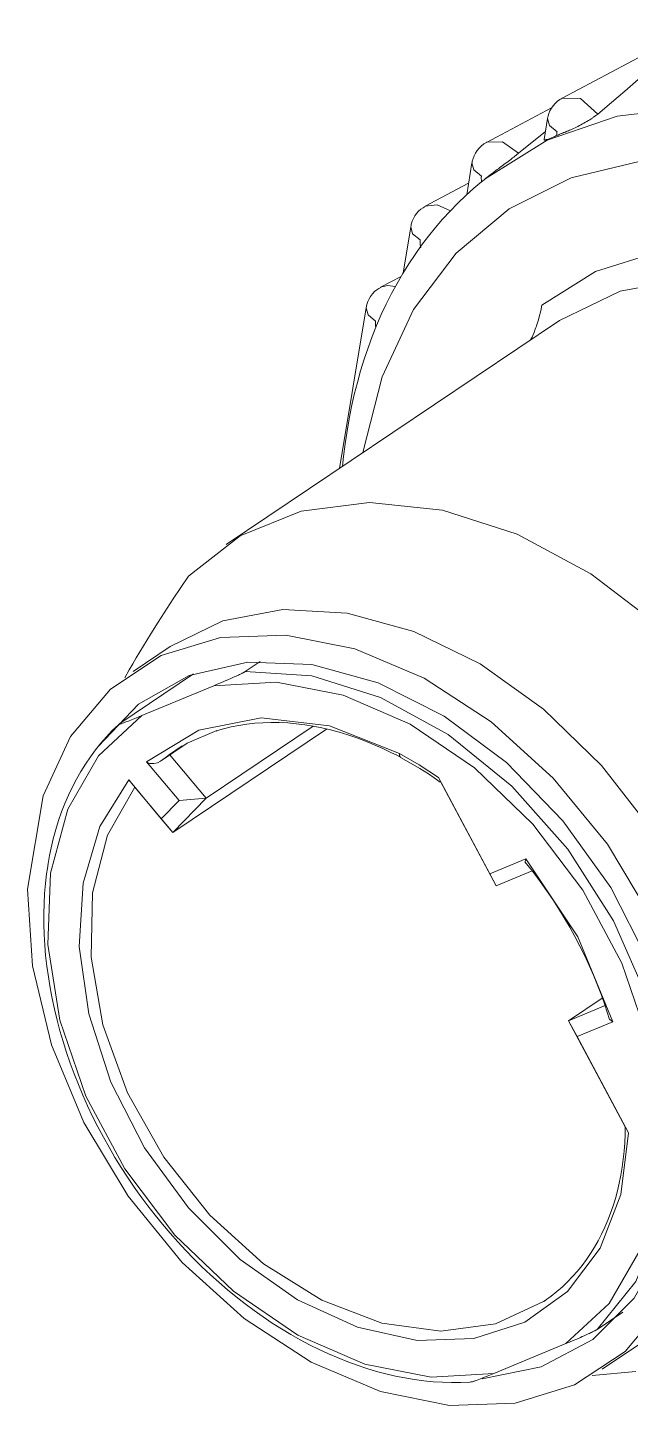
# Model space of a CAD drawing. Header units: millimetres. Extents: x 7 to 587, y 2 to 418.
# Drawn here: x 354.99 to 370.27, y 271.61 to 306.52 of the extents above; entities that cross this region are included whole.
import ezdxf

# ---------------------------------------------------------------- set-up
doc = ezdxf.new("R2010")
doc.units = ezdxf.units.MM
doc.layers.add('GR01_01', color=7, linetype='Continuous')

msp = doc.modelspace()

# ---------------------------------------------------------------- linework, layer by layer
at = {"layer": 'GR01_01', "color": 3, "linetype": 'Continuous', "lineweight": 13}
for p, q in [((371.903, 306.522), (368.534, 304.736)), ((368.269, 304.488), (366.619, 303.613)), ((368.166, 304.217), (368.078, 303.687)), ((368.112, 303.886), (367.43, 303.336)), ((366.251, 303.094), (366.117, 302.282)), ((366.604, 302.705), (366.589, 302.693)), ((366.166, 302.576), (365.067, 301.994)), ((364.698, 301.475), (364.504, 300.299)), ((364.457, 300.217), (363.936, 299.941)), ((363.568, 299.422), (362.895, 295.354)), ((368.47, 299.104), (360.026, 293.424)), ((358.604, 290.84), (357.665, 290.208)), ((360.501, 290.205), (360.886, 290.464)), ((359.195, 290.146), (357.326, 288.89)), ((357.885, 289.091), (359.708, 289.846)), ((362.568, 288.749), (358.668, 286.126)), ((359.517, 286.995), (362.228, 288.819)), ((358.911, 288.325), (358.588, 288.107)), ((358.588, 288.107), (359.517, 286.995)), ((358.828, 286.938), (358.006, 287.922)), ((357.557, 287.461), (358.378, 286.478)), ((365.399, 287.524), (366.706, 285.083)), ((365.399, 287.524), (365.456, 287.417)), ((366.865, 284.78), (365.452, 287.42)), ((354.989, 284.692), (355.381, 287.061)), ((358.668, 286.126), (357.739, 287.238)), ((359.517, 286.995), (358.668, 286.126)), ((359.517, 286.995), (358.828, 286.938)), ((358.378, 286.478), (358.828, 286.938)), ((358.668, 286.126), (358.378, 286.478)), ((366.706, 285.083), (367.612, 285.458)), ((367.6, 285.391), (367.612, 285.458)), ((366.865, 284.78), (366.706, 285.083)), ((367.775, 285.157), (366.865, 284.78)), ((368.696, 281.359), (369.553, 281.935)), ((368.696, 281.359), (369.622, 281.743)), ((369.819, 281.335), (369.742, 281.392)), ((368.696, 281.359), (368.913, 280.96)), ((370.145, 278.654), (368.696, 281.359)), ((369.819, 281.335), (368.913, 280.96)), ((368.913, 280.96), (370.22, 278.518)), ((370.073, 273.975), (369.424, 273.538)), ((368.631, 273.179), (366.807, 272.424)), ((369.554, 272.535), (370.493, 273.167)), ((369.298, 272.373), (370.401, 272.47))]:
    msp.add_line(p, q, dxfattribs=at)
for points in [[(370.466, 305.204), (370.126, 304.914), (369.783, 304.623), (369.437, 304.331)], [(384.482, 276.096), (385.977, 277.179), (387.211, 278.594), (388.151, 280.304), (388.771, 282.265), (389.055, 284.423), (388.996, 286.723), (388.595, 289.102), (387.863, 291.499), (386.819, 293.85), (385.492, 296.093), (383.915, 298.168), (382.13, 300.021), (380.186, 301.602), (378.133, 302.87), (376.025, 303.791), (373.919, 304.341), (371.869, 304.505), (369.931, 304.28), (368.155, 303.67), (366.589, 302.693)], [(368.537, 304.732), (368.507, 304.718), (368.478, 304.703), (368.414, 304.656), (368.356, 304.601), (368.306, 304.542), (368.262, 304.479), (368.227, 304.413), (368.198, 304.344), (368.18, 304.282), (368.168, 304.218)], [(369.437, 304.331), (369.002, 304.726), (368.535, 304.736)], [(368.166, 304.217), (368.216, 304.04), (368.406, 303.883)], [(369.437, 304.331), (369.389, 304.293), (369.332, 304.252), (369.317, 304.241), (369.301, 304.23), (369.285, 304.22), (369.269, 304.209), (369.235, 304.187), (369.2, 304.165), (369.164, 304.144), (369.126, 304.122), (369.089, 304.1), (369.051, 304.079), (369.013, 304.058), (368.974, 304.038), (368.936, 304.018), (368.899, 303.999), (368.862, 303.981), (368.826, 303.964), (368.808, 303.956), (368.79, 303.948), (368.773, 303.94), (368.756, 303.933), (368.724, 303.919), (368.693, 303.906), (368.663, 303.894), (368.636, 303.883), (368.622, 303.878), (368.609, 303.874), (368.603, 303.871), (368.59, 303.867), (368.584, 303.865), (368.571, 303.86), (368.558, 303.855), (368.543, 303.849), (368.528, 303.842), (368.512, 303.835), (368.495, 303.827), (368.479, 303.82), (368.463, 303.812), (368.432, 303.798), (368.403, 303.786)], [(368.078, 303.682), (368.079, 303.679), (368.08, 303.675), (368.083, 303.674), (368.085, 303.673), (368.088, 303.673), (368.091, 303.673), (368.098, 303.673), (368.108, 303.674), (368.118, 303.676), (368.13, 303.679), (368.143, 303.683), (368.158, 303.687), (368.19, 303.698), (368.225, 303.712), (368.265, 303.727), (368.308, 303.745), (368.331, 303.754), (368.354, 303.764), (368.378, 303.775), (368.403, 303.786)], [(368.406, 303.883), (368.405, 303.877), (368.404, 303.871), (368.404, 303.865), (368.403, 303.859), (368.403, 303.858), (368.403, 303.856), (368.402, 303.853), (368.402, 303.852), (368.402, 303.85), (368.402, 303.849), (368.402, 303.847), (368.402, 303.841), (368.402, 303.835), (368.402, 303.811), (368.403, 303.786)], [(366.626, 303.616), (366.623, 303.615), (366.621, 303.614), (366.62, 303.613), (366.549, 303.573), (366.486, 303.521), (366.431, 303.466), (366.381, 303.406), (366.34, 303.343), (366.305, 303.276), (366.277, 303.207), (366.259, 303.135), (366.256, 303.114), (366.254, 303.093)], [(367.43, 303.336), (367.026, 303.628), (366.623, 303.615)], [(363.487, 295.752), (363.971, 297.676), (364.766, 299.376), (365.851, 300.807), (367.197, 301.93), (368.767, 302.714), (370.52, 303.139)], [(366.491, 302.759), (366.301, 302.916), (366.251, 303.094)], [(367.43, 303.336), (367.382, 303.297), (367.327, 303.254), (367.312, 303.242), (367.296, 303.23), (367.281, 303.218), (367.265, 303.206), (367.233, 303.182), (367.199, 303.156), (367.165, 303.13), (367.13, 303.104), (367.095, 303.078), (367.06, 303.051), (367.043, 303.038), (367.025, 303.025), (367.007, 303.012), (366.99, 302.999), (366.955, 302.973), (366.921, 302.947), (366.889, 302.923), (366.856, 302.899), (366.841, 302.887), (366.825, 302.875), (366.81, 302.864), (366.796, 302.853), (366.768, 302.832), (366.741, 302.812), (366.716, 302.793), (366.693, 302.775), (366.682, 302.766), (366.677, 302.762), (366.671, 302.758), (366.661, 302.75), (366.65, 302.742), (366.639, 302.733), (366.628, 302.724), (366.604, 302.705)], [(366.606, 302.702), (366.452, 302.58), (366.301, 302.453), (366.094, 302.267), (365.893, 302.073), (365.697, 301.873), (365.507, 301.666), (365.323, 301.453), (365.146, 301.233), (364.974, 301.006), (364.809, 300.773), (364.65, 300.534), (364.498, 300.289), (364.352, 300.038), (364.212, 299.781), (364.08, 299.518), (363.954, 299.249), (363.835, 298.975), (363.723, 298.696), (363.618, 298.412), (363.52, 298.123), (363.429, 297.829), (363.346, 297.53), (363.269, 297.227), (363.2, 296.92), (363.139, 296.608), (363.085, 296.293), (363.038, 295.974), (362.999, 295.651), (362.974, 295.41)], [(366.491, 302.759), (366.49, 302.755), (366.489, 302.747), (366.489, 302.743), (366.488, 302.738), (366.488, 302.736), (366.488, 302.734), (366.488, 302.732), (366.487, 302.73), (366.487, 302.725), (366.486, 302.708), (366.487, 302.699), (366.487, 302.69), (366.489, 302.654), (366.495, 302.617)], [(365.067, 301.991), (365.01, 301.959), (364.957, 301.921), (364.898, 301.869), (364.846, 301.81), (364.802, 301.748), (364.765, 301.682), (364.735, 301.614), (364.713, 301.543), (364.706, 301.509), (364.702, 301.474)], [(365.705, 301.882), (365.372, 302.035), (365.066, 301.994)], [(364.698, 301.475), (364.748, 301.297), (364.938, 301.14)], [(364.938, 301.14), (364.937, 301.129), (364.936, 301.123), (364.935, 301.117), (364.935, 301.116), (364.935, 301.114), (364.935, 301.113), (364.935, 301.111), (364.935, 301.11), (364.935, 301.108), (364.934, 301.105), (364.934, 301.102), (364.934, 301.099), (364.934, 301.093), (364.934, 301.069), (364.936, 301.045), (364.939, 301.02), (364.943, 300.994), (364.949, 300.969), (364.956, 300.944)], [(368.021, 299.493), (369.385, 300.342), (370.947, 300.834), (372.658, 300.955), (374.462, 300.7), (376.301, 300.078), (378.114, 299.109), (379.842, 297.824), (381.431, 296.265), (382.827, 294.482), (383.986, 292.534), (384.871, 290.484)], [(363.94, 299.938), (363.89, 299.912), (363.843, 299.881), (363.782, 299.831), (363.728, 299.773), (363.682, 299.712), (363.643, 299.646), (363.611, 299.579), (363.587, 299.508), (363.578, 299.465), (363.571, 299.421)], [(364.312, 299.965), (364.113, 299.989), (363.937, 299.941)], [(384.361, 289.295), (383.552, 291.484), (382.408, 293.579), (380.975, 295.498), (379.31, 297.163), (377.48, 298.508), (375.557, 299.479), (373.619, 300.038), (371.743, 300.162), (370.003, 299.847), (368.47, 299.104)], [(363.808, 299.087), (363.617, 299.244), (363.568, 299.422)], [(367.738, 298.61), (367.753, 298.64), (367.772, 298.68), (367.79, 298.72), (367.824, 298.8), (367.855, 298.88), (367.87, 298.92), (367.884, 298.96), (367.897, 298.999), (367.91, 299.039), (367.934, 299.117), (367.956, 299.195), (367.993, 299.346), (368.021, 299.493)], [(363.808, 299.087), (363.807, 299.083), (363.807, 299.079), (363.806, 299.076), (363.806, 299.072), (363.805, 299.07), (363.805, 299.068), (363.805, 299.064), (363.804, 299.06), (363.804, 299.058), (363.804, 299.056), (363.804, 299.048), (363.803, 299.04), (363.803, 299.024), (363.805, 298.992), (363.809, 298.959), (363.817, 298.923)], [(359.069, 292.624), (360.375, 293.642), (361.924, 294.273), (363.655, 294.493), (365.502, 294.294), (367.396, 293.683), (369.265, 292.684), (371.036, 291.335), (372.644, 289.686), (374.027, 287.801), (375.133, 285.752), (375.918, 283.615)], [(359.069, 292.624), (358.682, 292.046), (358.301, 291.459), (358.114, 291.16), (357.928, 290.859), (357.836, 290.707), (357.744, 290.554), (357.653, 290.4), (357.563, 290.246), (357.451, 290.05)], [(358.604, 290.84), (359.94, 291.491), (361.454, 291.776), (363.087, 291.684), (364.777, 291.219), (366.458, 290.398), (368.065, 289.253), (369.537, 287.828), (370.816, 286.179), (371.853, 284.368), (372.608, 282.466), (373.053, 280.547), (373.169, 278.683)], [(355.381, 287.061), (356.078, 288.561), (357.089, 289.761), (358.374, 290.61), (359.877, 291.073), (361.536, 291.131), (363.282, 290.78), (365.042, 290.036), (366.741, 288.931), (368.31, 287.509), (369.683, 285.83), (370.801, 283.966), (371.619, 281.992), (372.102, 279.993), (372.23, 278.052)], [(366.508, 272.289), (368.007, 272.591), (369.312, 273.282), (370.364, 274.33), (371.118, 275.69), (371.54, 277.301), (371.611, 279.092), (371.328, 280.984), (370.704, 282.893), (369.766, 284.735), (368.556, 286.428), (367.127, 287.898), (365.543, 289.079), (363.873, 289.919), (362.192, 290.381), (360.573, 290.444), (359.088, 290.107), (357.804, 289.383), (356.776, 288.305)], [(359.708, 289.846), (359.798, 289.884), (359.889, 289.922), (359.982, 289.961), (360.077, 290.002), (360.126, 290.024), (360.176, 290.046), (360.226, 290.069), (360.278, 290.092), (360.305, 290.105), (360.332, 290.117), (360.36, 290.131), (360.388, 290.144), (360.402, 290.151), (360.417, 290.159), (360.431, 290.166), (360.446, 290.174), (360.454, 290.178), (360.461, 290.182), (360.469, 290.186), (360.476, 290.19), (360.479, 290.192), (360.483, 290.194), (360.486, 290.196), (360.49, 290.198), (360.496, 290.202), (360.499, 290.203), (360.501, 290.205)], [(360.501, 290.205), (362.189, 290.094), (363.933, 289.553), (365.651, 288.608), (367.258, 287.306), (368.678, 285.708), (369.84, 283.893), (370.69, 281.948), (371.186, 279.968), (371.304, 278.048), (371.038, 276.282), (370.401, 274.754), (369.424, 273.538)], [(368.631, 273.179), (369.725, 274.199), (370.509, 275.552), (370.945, 277.172), (371.013, 278.983), (370.708, 280.896), (370.047, 282.822), (369.059, 284.666), (367.794, 286.341), (366.311, 287.766), (364.681, 288.873), (362.984, 289.609), (361.299, 289.939), (359.708, 289.846)], [(357.885, 289.091), (356.791, 288.071), (356.006, 286.718), (355.57, 285.098), (355.503, 283.287), (355.807, 281.373), (356.469, 279.448), (357.456, 277.604), (358.721, 275.929), (360.204, 274.504), (361.834, 273.397), (363.532, 272.661), (365.216, 272.331), (366.807, 272.424)], [(357.326, 288.89), (357.322, 288.886), (357.32, 288.885), (357.318, 288.884), (357.317, 288.883), (357.316, 288.881), (357.315, 288.88), (357.314, 288.879), (357.314, 288.878), (357.314, 288.878), (357.314, 288.877), (357.314, 288.877), (357.314, 288.877), (357.315, 288.877), (357.315, 288.876), (357.318, 288.876), (357.321, 288.876), (357.323, 288.876), (357.328, 288.877), (357.333, 288.879), (357.346, 288.882), (357.361, 288.886), (357.377, 288.891), (357.393, 288.897), (357.428, 288.909), (357.465, 288.923), (357.503, 288.937), (357.543, 288.952), (357.625, 288.985), (357.71, 289.019), (357.796, 289.054), (357.885, 289.091)], [(357.314, 288.878), (357.302, 288.868), (357.296, 288.863), (357.29, 288.857), (357.135, 288.711), (356.988, 288.553), (356.847, 288.39), (356.71, 288.221), (356.58, 288.046), (356.457, 287.864), (356.339, 287.676), (356.229, 287.482), (356.124, 287.282), (356.027, 287.077), (355.936, 286.866), (355.852, 286.65), (355.775, 286.429), (355.705, 286.203), (355.642, 285.972), (355.587, 285.737), (355.547, 285.543), (355.511, 285.345)], [(358.006, 287.922), (359.331, 288.724), (360.911, 289.034), (362.642, 288.832), (364.414, 288.132)], [(358.36, 287.94), (359.032, 288.393), (359.785, 288.712)], [(359.771, 288.698), (359.861, 288.728), (359.953, 288.756), (360.146, 288.804), (360.343, 288.842), (360.542, 288.872), (360.745, 288.895), (360.95, 288.91), (361.158, 288.916), (361.369, 288.913), (361.581, 288.903), (361.795, 288.884), (362.012, 288.857), (362.229, 288.823), (362.448, 288.779), (362.667, 288.728), (362.888, 288.669), (363.109, 288.602), (363.33, 288.527), (363.552, 288.444), (363.773, 288.353), (363.994, 288.255), (364.214, 288.15), (364.326, 288.093), (364.437, 288.034)], [(358.588, 288.107), (358.475, 288.023), (358.361, 287.938)], [(364.414, 288.132), (364.911, 287.846), (365.399, 287.524)], [(364.438, 288.034), (364.414, 288.068), (364.414, 288.132)], [(364.436, 288.031), (364.576, 287.957), (364.714, 287.88), (364.931, 287.751), (365.145, 287.613), (365.297, 287.511), (365.447, 287.404)], [(358.36, 287.939), (358.281, 287.894), (358.186, 287.873), (358.077, 287.879), (358.006, 287.922)], [(370.22, 278.518), (370.021, 276.957), (369.498, 275.597), (368.674, 274.502), (367.591, 273.726), (366.299, 273.306), (364.862, 273.261), (363.347, 273.595), (361.829, 274.29), (360.378, 275.314), (359.066, 276.618), (357.956, 278.138), (357.099, 279.803), (356.539, 281.531), (356.301, 283.24), (356.397, 284.849), (356.822, 286.278), (357.557, 287.461)], [(357.557, 287.461), (357.608, 287.401), (357.661, 287.336), (357.695, 287.295), (357.711, 287.274)], [(368.064, 274.244), (366.849, 273.681), (365.46, 273.496), (363.967, 273.698), (362.443, 274.277), (360.967, 275.204), (359.611, 276.433), (358.445, 277.902), (357.525, 279.536), (356.899, 281.255), (356.598, 282.972), (356.637, 284.601), (357.014, 286.059), (357.71, 287.275)], [(357.712, 287.273), (357.719, 287.265), (357.733, 287.247), (357.739, 287.238)], [(355.511, 285.345), (355.491, 285.216), (355.473, 285.085), (355.444, 284.835), (355.422, 284.583), (355.408, 284.327), (355.402, 284.068), (355.402, 283.807), (355.41, 283.543), (355.425, 283.277), (355.448, 283.009), (355.478, 282.74), (355.516, 282.469), (355.56, 282.197), (355.612, 281.925), (355.671, 281.651), (355.737, 281.377), (355.81, 281.103), (355.89, 280.83), (355.977, 280.556), (356.071, 280.283), (356.171, 280.011), (356.279, 279.74), (356.392, 279.471), (356.512, 279.203), (356.639, 278.937), (356.772, 278.673), (356.91, 278.412), (357.055, 278.153), (357.205, 277.896), (357.361, 277.643), (357.523, 277.393), (357.69, 277.147), (357.862, 276.905), (358.04, 276.666), (358.222, 276.432), (358.409, 276.202), (358.601, 275.976), (358.797, 275.756), (358.997, 275.54), (359.201, 275.33), (359.409, 275.125), (359.621, 274.925), (359.836, 274.732), (360.055, 274.544), (360.277, 274.363), (360.501, 274.187), (360.728, 274.019), (360.958, 273.857), (361.19, 273.701), (361.424, 273.553), (361.66, 273.412), (361.897, 273.277), (362.136, 273.151), (362.376, 273.031), (362.617, 272.919), (362.859, 272.815), (363.101, 272.719), (363.343, 272.63), (363.586, 272.55), (363.829, 272.477), (364.071, 272.413), (364.312, 272.357), (364.553, 272.309), (364.792, 272.269), (365.031, 272.238), (365.268, 272.215), (365.502, 272.2), (365.736, 272.194), (365.967, 272.194), (366.195, 272.206), (366.22, 272.209), (366.245, 272.211)], [(367.592, 285.384), (367.706, 285.246), (367.817, 285.105), (367.982, 284.886), (368.142, 284.662), (368.296, 284.434), (368.446, 284.203), (368.59, 283.969), (368.728, 283.732), (368.861, 283.492), (368.988, 283.25), (369.109, 283.005), (369.223, 282.759), (369.331, 282.511), (369.433, 282.261), (369.529, 282.011), (369.617, 281.759), (369.677, 281.574), (369.732, 281.389)], [(367.612, 285.458), (368.931, 283.486), (369.819, 281.335)], [(371.839, 275.683), (371.142, 274.182), (370.13, 272.983), (368.846, 272.133), (367.342, 271.67), (365.683, 271.613), (363.937, 271.963), (362.178, 272.707), (360.478, 273.813), (358.909, 275.235), (357.537, 276.913), (356.418, 278.778), (355.6, 280.751), (355.117, 282.75), (354.989, 284.692)], [(370.136, 278.654), (370.136, 278.566), (370.134, 278.478), (370.125, 278.266), (370.107, 278.057), (370.085, 277.85), (370.057, 277.646), (370.022, 277.444), (369.982, 277.246), (369.936, 277.05), (369.884, 276.858), (369.826, 276.67), (369.762, 276.485), (369.692, 276.304), (369.617, 276.128), (369.535, 275.955), (369.448, 275.787), (369.354, 275.623), (369.256, 275.465), (369.151, 275.31), (369.04, 275.162), (368.924, 275.017), (368.802, 274.879), (368.674, 274.746), (368.541, 274.619), (368.401, 274.498), (368.257, 274.383), (368.202, 274.342), (368.147, 274.302)], [(370.147, 278.655), (370.148, 278.653), (370.174, 278.605), (370.22, 278.518)], [(368.147, 274.302), (368.142, 274.299), (368.137, 274.295), (368.132, 274.291), (368.127, 274.288), (368.111, 274.276), (368.094, 274.265), (368.088, 274.261), (368.082, 274.257), (368.07, 274.248), (368.069, 274.248), (368.067, 274.247), (368.066, 274.246), (368.065, 274.245), (368.065, 274.245), (368.065, 274.245), (368.064, 274.245), (368.064, 274.244), (368.064, 274.244)], [(369.424, 273.538), (369.421, 273.537), (369.418, 273.535), (369.415, 273.533), (369.412, 273.531), (369.408, 273.529), (369.405, 273.527), (369.401, 273.525), (369.398, 273.523), (369.39, 273.519), (369.387, 273.517), (369.383, 273.515), (369.379, 273.513), (369.375, 273.511), (369.368, 273.507), (369.353, 273.499), (369.338, 273.491), (369.323, 273.484), (369.309, 273.477), (369.281, 273.463), (369.253, 273.45), (369.226, 273.437), (369.199, 273.425), (369.147, 273.401), (369.097, 273.379), (369.047, 273.357), (368.999, 273.335), (368.904, 273.294), (368.811, 273.255), (368.72, 273.217), (368.631, 273.179)], [(366.807, 272.424), (366.719, 272.387), (366.632, 272.352), (366.547, 272.318), (366.465, 272.285), (366.425, 272.27), (366.386, 272.256), (366.349, 272.242), (366.315, 272.23), (366.298, 272.224), (366.283, 272.219), (366.268, 272.215), (366.255, 272.212), (366.25, 272.21), (366.245, 272.21), (366.243, 272.209)]]:
    msp.add_lwpolyline(points, dxfattribs=at)

doc.saveas('drawing.dxf')
